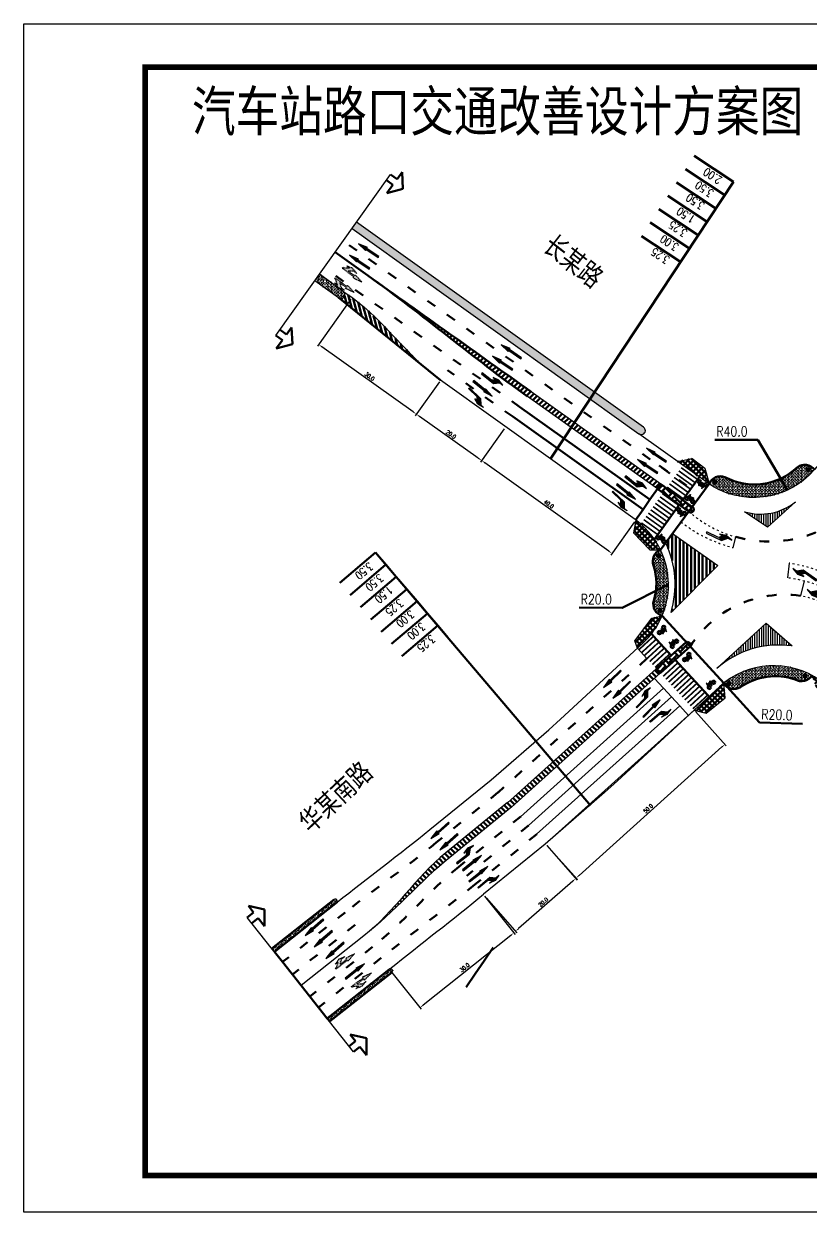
# Model space of a CAD drawing. Header units: millimetres. Extents: x -10063505 to 885836, y -4961 to 6863153.
# Drawn here: x 499350.9 to 499547.7, y 3445746.6 to 3446043.6 of the extents above; entities that cross this region are included whole.
import ezdxf

# ---------------------------------------------------------------- set-up
doc = ezdxf.new("R2010")
doc.units = ezdxf.units.MM
doc.header["$LTSCALE"] = 0.2
for name, pattern in [('643', [2.5, 2, -0.5]), ('ACAD_ISO03W100', [30, 12, -18]), ('HIDDEN', [0.375, 0.25, -0.125])]:
    doc.linetypes.add(name, pattern=pattern)
for name, color, linetype in [('FCX', 7, 'HIDDEN'), ('ROADMARK', 7, 'Continuous'), ('tj信号灯', 7, 'Continuous'), ('tj图框A3', 7, 'Continuous'), ('tj截面线', 7, 'Continuous'), ('tj标志牌', 5, 'Continuous'), ('tj标注', 4, 'Continuous'), ('tj标线', 7, 'Continuous'), ('tj栏杆', 6, 'FENCELINE1'), ('tj立沿石', 5, 'Continuous'), ('tj绿化带', 3, 'Continuous'), ('tj行人驻足区', 32, 'Continuous'), ('tj说明', 7, 'Continuous'), ('tj车道功能', 7, 'Continuous'), ('tj道路标线', 7, 'Continuous'), ('tj驻足区', 40, 'Continuous'), ('机动车道路边线', 5, 'Continuous'), ('标注', 4, 'Continuous'), ('绿化带', 3, 'Continuous'), ('车道线', 7, 'Continuous'), ('车道线虚线', 7, 'ACAD_ISO03W100')]:
    doc.layers.add(name, color=color, linetype=linetype)
doc.styles.get("Standard").update_dxf_attribs({"font": 'txt.shx', "width": 0.8, "bigfont": 'gbcbig.shx'})
doc.linetypes.add('FENCELINE1', pattern='A,6.35,-2.54,[133,ltypeshp.shx,S=2.54,R=0,X=-2.54,Y=0],-2.54,25.4', length=36.83)
doc.dimstyles.new('tj长度', dxfattribs={"dimtxt": 1, "dimasz": 1, "dimexe": 0.5, "dimexo": 0.5, "dimgap": 0.4, "dimtad": 1, "dimdec": 1, "dimzin": 1, "dimdsep": 46, "dimtxsty": 'Standard', "dimcen": 1, "dimadec": 0, "dimazin": 0, "dimtfac": 1, "dimtdec": 1, "dimtix": 1, "dimtmove": 2, "dimatfit": 3, "dimfxl": 1.25, "dimarcsym": 0})

# ---------------------------------------------------------------- blocks, each defined once
blk = doc.blocks.new('*D36')
at = {"layer": 'Defpoints', "color": 0, "transparency": 16777216}
for p in [(499518.45, 3445872.06), (499481.26, 3445838.63), (499488.93, 3445830.1)]:
    blk.add_point(p, dxfattribs=at)
at = {"layer": 'tj标注', "color": 0, "lineweight": -2, "transparency": 16777216}
for p, q in [((499518.79, 3445871.69), (499526.46, 3445863.15)), ((499525.38, 3445862.86), (499489.68, 3445830.77)), ((499481.6, 3445838.26), (499489.27, 3445829.73))]:
    blk.add_line(p, q, dxfattribs=at)
at = {"layer": 'tj标注', "color": 0, "transparency": 16777216}
for points in [[(499525.27, 3445862.98), (499525.49, 3445862.73), (499526.12, 3445863.52)], [(499489.57, 3445830.89), (499489.79, 3445830.64), (499488.93, 3445830.1)]]:
    blk.add_solid(points, dxfattribs=at)
at = {"layer": 'tj标注', "color": 0, "transparency": 16777216, "insert": (499506.93, 3445847.48), "char_height": 1, "attachment_point": 5, "rotation": 41.9481}
blk.add_mtext('50.0', dxfattribs=at)
blk = doc.blocks.new('*D37')
at = {"layer": 'Defpoints', "color": 0, "transparency": 16777216}
for p in [(499481.26, 3445838.63), (499466.22, 3445825.45), (499473.81, 3445816.8)]:
    blk.add_point(p, dxfattribs=at)
at = {"layer": 'tj标注', "color": 0, "lineweight": -2, "transparency": 16777216}
for p, q in [((499481.59, 3445838.26), (499489.18, 3445829.61)), ((499488.09, 3445829.33), (499474.56, 3445817.46)), ((499466.55, 3445825.07), (499474.14, 3445816.42))]:
    blk.add_line(p, q, dxfattribs=at)
at = {"layer": 'tj标注', "color": 0, "transparency": 16777216}
for points in [[(499487.98, 3445829.45), (499488.2, 3445829.2), (499488.85, 3445829.99)], [(499474.45, 3445817.58), (499474.67, 3445817.33), (499473.81, 3445816.8)]]:
    blk.add_solid(points, dxfattribs=at)
at = {"layer": 'tj标注', "color": 0, "transparency": 16777216, "insert": (499480.73, 3445824.07), "char_height": 1, "attachment_point": 5, "rotation": 41.2474}
blk.add_mtext('20.0', dxfattribs=at)
blk = doc.blocks.new('*D38')
at = {"layer": 'Defpoints', "color": 0, "transparency": 16777216}
for p in [(499465.74, 3445826), (499442.24, 3445807.29), (499449.89, 3445797.69)]:
    blk.add_point(p, dxfattribs=at)
at = {"layer": 'tj标注', "color": 0, "lineweight": -2, "transparency": 16777216}
for p, q in [((499466.05, 3445825.61), (499473.69, 3445816.01)), ((499472.6, 3445815.78), (499450.67, 3445798.32)), ((499442.55, 3445806.9), (499450.2, 3445797.3))]:
    blk.add_line(p, q, dxfattribs=at)
at = {"layer": 'tj标注', "color": 0, "transparency": 16777216}
for points in [[(499472.5, 3445815.91), (499472.7, 3445815.65), (499473.38, 3445816.4)], [(499450.56, 3445798.45), (499450.77, 3445798.19), (499449.89, 3445797.69)]]:
    blk.add_solid(points, dxfattribs=at)
at = {"layer": 'tj标注', "color": 0, "transparency": 16777216, "insert": (499461.07, 3445807.75), "char_height": 1, "attachment_point": 5, "rotation": 38.5257}
blk.add_mtext('30.0', dxfattribs=at)
blk = doc.blocks.new('*D45')
at = {"layer": 'Defpoints', "color": 0, "transparency": 16777216}
for p in [(499471.22, 3445942.76), (499465.3, 3445934.44), (499503.81, 3445919.56)]:
    blk.add_point(p, dxfattribs=at)
at = {"layer": 'tj标注', "color": 0, "lineweight": -2, "transparency": 16777216}
for p, q in [((499470.93, 3445942.35), (499465.01, 3445934.03)), ((499497.07, 3445911.82), (499466.11, 3445933.86)), ((499503.52, 3445919.15), (499497.59, 3445910.83))]:
    blk.add_line(p, q, dxfattribs=at)
at = {"layer": 'tj标注', "color": 0, "transparency": 16777216}
for points in [[(499466.21, 3445933.99), (499466.01, 3445933.72), (499465.3, 3445934.44)], [(499497.17, 3445911.95), (499496.97, 3445911.68), (499497.88, 3445911.24)]]:
    blk.add_solid(points, dxfattribs=at)
at = {"layer": 'tj标注', "color": 0, "transparency": 16777216, "insert": (499482.11, 3445923.57), "char_height": 1, "attachment_point": 5, "rotation": 324.5556}
blk.add_mtext('40.0', dxfattribs=at)
blk = doc.blocks.new('*D46')
at = {"layer": 'Defpoints', "color": 0, "transparency": 16777216}
for p in [(499455.05, 3445954.53), (499449, 3445946.03), (499471.22, 3445942.76)]:
    blk.add_point(p, dxfattribs=at)
at = {"layer": 'tj标注', "color": 0, "lineweight": -2, "transparency": 16777216}
for p, q in [((499454.76, 3445954.12), (499448.71, 3445945.63)), ((499464.48, 3445935.01), (499449.82, 3445945.45)), ((499470.93, 3445942.35), (499465.01, 3445934.03))]:
    blk.add_line(p, q, dxfattribs=at)
at = {"layer": 'tj标注', "color": 0, "transparency": 16777216}
for points in [[(499449.91, 3445945.59), (499449.72, 3445945.32), (499449, 3445946.03)], [(499464.58, 3445935.15), (499464.39, 3445934.88), (499465.3, 3445934.44)]]:
    blk.add_solid(points, dxfattribs=at)
at = {"layer": 'tj标注', "color": 0, "transparency": 16777216, "insert": (499457.67, 3445940.97), "char_height": 1, "attachment_point": 5, "rotation": 324.5556}
blk.add_mtext('20.0', dxfattribs=at)
blk = doc.blocks.new('*D47')
at = {"layer": 'Defpoints', "color": 0, "transparency": 16777216}
for p in [(499432.92, 3445975.18), (499424.56, 3445963.43), (499455.05, 3445954.53)]:
    blk.add_point(p, dxfattribs=at)
at = {"layer": 'tj标注', "color": 0, "lineweight": -2, "transparency": 16777216}
for p, q in [((499432.63, 3445974.77), (499424.27, 3445963.02)), ((499448.19, 3445946.61), (499425.38, 3445962.85)), ((499454.76, 3445954.12), (499448.71, 3445945.63))]:
    blk.add_line(p, q, dxfattribs=at)
at = {"layer": 'tj标注', "color": 0, "transparency": 16777216}
for points in [[(499425.47, 3445962.99), (499425.28, 3445962.72), (499424.56, 3445963.43)], [(499448.29, 3445946.75), (499448.09, 3445946.48), (499449, 3445946.03)]]:
    blk.add_solid(points, dxfattribs=at)
at = {"layer": 'tj标注', "color": 0, "transparency": 16777216, "insert": (499437.31, 3445955.47), "char_height": 1, "attachment_point": 5, "rotation": 324.5556}
blk.add_mtext('30.0', dxfattribs=at)
blk = doc.blocks.new('1W')
at = {"layer": 'ROADMARK', "color": 0}
blk.add_lwpolyline([(-0.22, -1.2), (-0.08, -1.2), (-0.08, -3), (0.07, -3), (0.07, -1.2), (0.22, -1.2), (0, 0)], close=True, dxfattribs=at)
for points in [[(-0.22, -1.2), (0.22, -1.2), (0, 0)], [(-0.08, -3), (0.07, -3), (-0.08, -1.2), (0.07, -1.2)]]:
    blk.add_solid(points, dxfattribs=at)
blk = doc.blocks.new('1WT')
at = {"layer": 'ROADMARK', "color": 0}
blk.add_lwpolyline([(0, 0), (0.2, -0.8), (0, -1.55), (0, -1.1), (-0.4, -1.5), (-0.4, -3), (-0.55, -3), (-0.55, -1.05), (0, -0.5)], close=True, dxfattribs=at)
for points in [[(0, 0), (0, -1.55), (0.2, -0.8)], [(-0.55, -1.05), (-0.4, -1.5), (0, -0.5), (0, -1.1)], [(-0.55, -1.05), (-0.4, -1.5), (-0.55, -3), (-0.4, -3)]]:
    blk.add_solid(points, dxfattribs=at)
blk = doc.blocks.new('A$C3B514AF9')
at = {"layer": 'FCX'}
blk.add_hatch(color=256, dxfattribs=at).paths.add_polyline_path([(1.95, 2.24), (2.09, 2.06), (0, 0.36), (0.14, 0.18), (0.37, 0.37), (1.39, 0.43), (0.87, 0), (1.93, 0.48), (2.67, 1.47), (2.09, 0.99), (1.07, 0.94), (2.24, 1.89), (2.38, 1.71), (3.56, 3.11)])
blk.add_lwpolyline([(3.56, 3.11), (2.38, 1.71), (2.24, 1.89), (1.07, 0.94), (2.09, 0.99), (2.67, 1.47), (1.93, 0.48), (0.87, 0), (1.39, 0.43), (0.37, 0.37), (0.14, 0.18), (0, 0.36), (2.09, 2.06), (1.95, 2.24)], close=True, dxfattribs=at)

msp = doc.modelspace()

# ---------------------------------------------------------------- hatches: boundary and pattern name
at = {"layer": 'tj信号灯'}
for points in [[(499546.29, 3445932.16, 1), (499547.57, 3445932.16, 1)], [(499523.03, 3445929.06, 1), (499524.31, 3445929.06, 1)], [(499517.46, 3445922.02, 1), (499518.09, 3445922.02, 1)], [(499508.97, 3445910.68, 1), (499510.25, 3445910.68, 1)], [(499509.26, 3445897.02, 1), (499510.54, 3445897.02, 1)], [(499545.49, 3445880.57, 1), (499546.77, 3445880.57, 1)], [(499526.42, 3445878.69, 1), (499527.7, 3445878.69, 1)]]:
    msp.add_hatch(color=1, dxfattribs=at).paths.add_polyline_path(points)
at = {"layer": 'tj标线', "lineweight": 100}
h = msp.add_hatch(dxfattribs=at)
h.set_pattern_fill('ANSI37', color=6, scale=0.3, style=0)
h.paths.add_polyline_path([(499549.98, 3445879.4, 0.03135), (499547.86, 3445880.73), (499549.12, 3445877.27), (499552.38, 3445874.63), (499556.01, 3445875.07)])
h.paths.add_polyline_path([(499525.82, 3445878.77, 0.017279), (499524.77, 3445877.87), (499518.45, 3445872.06), (499521.4, 3445871.33), (499526.14, 3445875.14)])
h.paths.add_polyline_path([(499571.45, 3445918.19), (499573.68, 3445923.57), (499572.89, 3445928.41, 0.18806), (499568.12, 3445914.68)])
h.paths.add_polyline_path([(499510.42, 3445895.64), (499507.82, 3445895.03), (499503.58, 3445889.35), (499504.23, 3445887.51), (499505.55, 3445888.73, 0.106952)])
h.paths.add_polyline_path([(499503.82, 3445919.58), (499503.31, 3445916.35), (499507.33, 3445912.09), (499510.01, 3445912.15, 0.122679)])
h.paths.add_polyline_path([(499521.12, 3445932.51), (499517.93, 3445934.96), (499514.27, 3445934.24), (499521.67, 3445928.94, 0.007574), (499522.17, 3445928.59)])
h.paths.add_polyline_path([(499506.45, 3445846.04), (499508.41, 3445847.8), (499507.4, 3445848.92), (499505.45, 3445847.16)], flags=9)
h.paths.add_polyline_path([(499480.24, 3445822.64), (499482.22, 3445824.37), (499481.23, 3445825.5), (499479.25, 3445823.77)], flags=9)
h.paths.add_polyline_path([(499460.51, 3445806.35), (499462.57, 3445807.99), (499461.64, 3445809.16), (499459.58, 3445807.52)], flags=9)
h.paths.add_polyline_path([(499603.01, 3445895.93), (499605.14, 3445894.39), (499606.02, 3445895.61), (499603.88, 3445897.15)], flags=9)
h.paths.add_polyline_path([(499631.4, 3445875.46), (499633.54, 3445873.93), (499634.42, 3445875.14), (499632.28, 3445876.68)], flags=9)
h.paths.add_polyline_path([(499651.68, 3445860.85), (499653.82, 3445859.31), (499654.7, 3445860.53), (499652.56, 3445862.07)], flags=9)
h.paths.add_polyline_path([(499560.75, 3445962.96), (499562.46, 3445964.96), (499561.32, 3445965.93), (499559.61, 3445963.93)], flags=9)
h.paths.add_polyline_path([(499580.22, 3445985.78), (499581.93, 3445987.78), (499580.79, 3445988.75), (499579.08, 3445986.75)], flags=9)
h.paths.add_polyline_path([(499596.45, 3446004.79), (499598.16, 3446006.8), (499597.02, 3446007.77), (499595.31, 3446005.77)], flags=9)
h.paths.add_polyline_path([(499480.6, 3445923.72), (499482.75, 3445922.2), (499483.62, 3445923.42), (499481.47, 3445924.94)], flags=9)
h.paths.add_polyline_path([(499456.16, 3445941.12), (499458.31, 3445939.59), (499459.18, 3445940.81), (499457.03, 3445942.34)], flags=9)
h.paths.add_polyline_path([(499435.8, 3445955.62), (499437.94, 3445954.09), (499438.81, 3445955.31), (499436.67, 3445956.84)], flags=9)
h.paths.add_polyline_path([(499550.76, 3445819.43), (499555.32, 3445816.3), (499557.02, 3445818.77), (499552.45, 3445821.9)], flags=9)
h.paths.add_polyline_path([(499552.88, 3445822.7), (499557.66, 3445819.42), (499559.36, 3445821.9), (499554.57, 3445825.18)], flags=9)
h.paths.add_polyline_path([(499555.19, 3445825.78), (499559.97, 3445822.5), (499561.67, 3445824.98), (499556.88, 3445828.26)], flags=9)
h.paths.add_polyline_path([(499557.6, 3445829.15), (499562.38, 3445825.87), (499564.08, 3445828.35), (499559.29, 3445831.63)], flags=9)
h.paths.add_polyline_path([(499559.62, 3445832.52), (499563.96, 3445829.55), (499565.66, 3445832.02), (499561.31, 3445835)], flags=9)
h.paths.add_polyline_path([(499561.83, 3445835.99), (499566.18, 3445833.01), (499567.87, 3445835.49), (499563.53, 3445838.46)], flags=9)
h.paths.add_polyline_path([(499564.14, 3445839.17), (499568.49, 3445836.19), (499570.19, 3445838.66), (499565.84, 3445841.64)], flags=9)
h.paths.add_polyline_path([(499566.46, 3445842.34), (499570.8, 3445839.37), (499572.5, 3445841.84), (499568.15, 3445844.82)], flags=9)
h.paths.add_polyline_path([(499568.86, 3445845.81), (499573.21, 3445842.83), (499574.9, 3445845.31), (499570.56, 3445848.28)], flags=9)
h.paths.add_polyline_path([(499570.98, 3445848.99), (499575.77, 3445845.71), (499577.46, 3445848.18), (499572.68, 3445851.46)], flags=9)
h.paths.add_polyline_path([(499573.61, 3445852.59), (499578.17, 3445849.47), (499579.87, 3445851.94), (499575.3, 3445855.07)], flags=9)
h.paths.add_polyline_path([(499390.42, 3446013.6), (499475.45, 3446013.6), (499475.45, 3446028.63), (499390.42, 3446028.63)], flags=9)
h.paths.add_polyline_path([(499582.47, 3445813.11), (499592.98, 3445804.9), (499599.11, 3445812.76), (499588.6, 3445820.96)], flags=9)
h.paths.add_polyline_path([(499476.62, 3445986.71), (499487.13, 3445978.51), (499493.26, 3445986.36), (499482.75, 3445994.57)], flags=9)
h.paths.add_polyline_path([(499610.22, 3445947.98), (499620.31, 3445960.66), (499612.42, 3445966.93), (499602.34, 3445954.24)], flags=9)
h.paths.add_polyline_path([(499422.62, 3445837.33), (499434.49, 3445848.37), (499427.63, 3445855.75), (499415.76, 3445844.71)], flags=9)
h.paths.add_polyline_path([(499747.2, 3445803), (499751.16, 3445803), (499751.16, 3445806.71), (499747.2, 3445806.71)], flags=9)
h.paths.add_polyline_path([(499712.19, 3445802.95), (499731.33, 3445802.95), (499731.33, 3445806.76), (499712.19, 3445806.76)], flags=9)
h.paths.add_polyline_path([(499739.79, 3445808.78), (499749.55, 3445808.78), (499749.55, 3445812.59), (499739.79, 3445812.59)], flags=9)
h.paths.add_polyline_path([(499713.53, 3445808.47), (499721.81, 3445808.47), (499721.81, 3445812.29), (499713.53, 3445812.29)], flags=9)
h.paths.add_polyline_path([(499729.47, 3445814.61), (499750.05, 3445814.61), (499750.05, 3445818.46), (499729.47, 3445818.46)], flags=9)
h.paths.add_polyline_path([(499710.47, 3445814.33), (499715.87, 3445814.33), (499715.87, 3445818.09), (499710.47, 3445818.09)], flags=9)
h.paths.add_polyline_path([(499745.74, 3445820.21), (499752.55, 3445820.21), (499752.55, 3445823.86), (499745.74, 3445823.86)], flags=9)
h.paths.add_polyline_path([(499728.46, 3445820.53), (499733.79, 3445820.53), (499733.79, 3445824.23), (499728.46, 3445824.23)], flags=9)
h.paths.add_polyline_path([(499709.74, 3445820.47), (499716.55, 3445820.47), (499716.55, 3445824.23), (499709.74, 3445824.23)], flags=9)
h.paths.add_polyline_path([(499745.74, 3445826.39), (499752.55, 3445826.39), (499752.55, 3445830.04), (499745.74, 3445830.04)], flags=9)
h.paths.add_polyline_path([(499729.2, 3445826), (499733.19, 3445826), (499733.19, 3445829.73), (499729.2, 3445829.73)], flags=9)
h.paths.add_polyline_path([(499711.19, 3445826.02), (499715.15, 3445826.02), (499715.15, 3445829.66), (499711.19, 3445829.66)], flags=9)
h.paths.add_polyline_path([(499723.19, 3445831.79), (499730.08, 3445831.79), (499730.08, 3445836.17), (499723.19, 3445836.17)], flags=9)
h = msp.add_hatch(dxfattribs=at)
h.set_pattern_fill('ANSI31', color=42, scale=0.3, style=0)
edge = h.paths.add_edge_path()
edge.add_spline(control_points=[(499477.69, 3445951.62), (499464.08, 3445961.3), (499450.48, 3445970.99), (499436.87, 3445980.67)], knot_values=[0, 0, 0, 0, 50.099311, 50.099311, 50.099311, 50.099311], degree=3, periodic=0)
edge.add_spline(control_points=[(499436.87, 3445980.67), (499450.48, 3445970.99), (499463.19, 3445960.1), (499476.8, 3445950.41)], knot_values=[0, 0, 0, 0, 50.094172, 50.094172, 50.094172, 50.094172], degree=3, periodic=0)
edge.add_line((499476.8, 3445950.41), (499509.25, 3445927.34))
edge.add_line((499509.25, 3445927.34), (499510.13, 3445928.56))
edge.add_line((499510.13, 3445928.56), (499477.69, 3445951.62))
h = msp.add_hatch(dxfattribs=at)
h.set_pattern_fill('ANSI31', color=250, scale=0.3, angle=60, style=0)
edge = h.paths.add_edge_path()
edge.add_line((499432.92, 3445975.18), (499430.76, 3445976.72))
edge.add_arc((499430.13, 3445975.96), 0.982, -128.5204, 50.7064, ccw=False)
edge.add_line((499429.52, 3445975.19), (499450.7, 3445958.05))
edge.add_spline(control_points=[(499450.7, 3445958.05), (499444.61, 3445963.56), (499439.58, 3445970.36), (499432.92, 3445975.18)], knot_values=[0, 0, 0, 0, 24.653427, 24.653427, 24.653427, 24.653427], degree=3, periodic=0)
h = msp.add_hatch(dxfattribs=at)
h.set_pattern_fill('ANSI31', color=256, scale=0.3, angle=45, style=0)
h.paths.add_polyline_path([(499513, 3445916.19), (499511.31, 3445913.91, -0.185104), (499512.65, 3445896.47), (499524.32, 3445908.21)])
h = msp.add_hatch(dxfattribs=at)
h.set_pattern_fill('ANSI31', color=42, scale=0.3, angle=90, style=0)
edge = h.paths.add_edge_path()
edge.add_line((499509.97, 3445881.27), (499508.97, 3445882.36))
edge.add_line((499508.97, 3445882.36), (499471.81, 3445848.96))
edge.add_line((499471.81, 3445848.96), (499456.35, 3445836.38))
edge.add_spline(control_points=[(499456.35, 3445836.38), (499448.82, 3445830.25), (499443.5, 3445821.67), (499435.88, 3445815.65)], knot_values=[0, 0, 0, 0, 29.127222, 29.127222, 29.127222, 29.127222], degree=3, periodic=0)
edge.add_spline(control_points=[(499435.88, 3445815.65), (499443.49, 3445821.67), (499449.84, 3445829.15), (499457.36, 3445835.27)], knot_values=[0, 0, 0, 0, 29.094006, 29.094006, 29.094006, 29.094006], degree=3, periodic=0)
edge.add_line((499457.36, 3445835.27), (499472.83, 3445847.86))
edge.add_line((499472.83, 3445847.86), (499509.97, 3445881.27))
at = {"layer": 'tj立沿石', "linetype": '643'}
h = msp.add_hatch(dxfattribs=at)
h.set_pattern_fill('JIS_WOOD', color=0, scale=0.8, angle=45)
h.set_pattern_definition([(90, (1.0975, -2.6004), (-0.565685424, 6e-17), [])])
h.paths.add_polyline_path([(499543.76, 3445924.14, -0.250531), (499530.99, 3445921.65), (499536.76, 3445917.77)])
h = msp.add_hatch(dxfattribs=at)
h.set_pattern_fill('JIS_WOOD', color=0, scale=0.8, angle=45)
h.paths.add_polyline_path([(499542.89, 3445888.11), (499536.39, 3445893.78), (499524.08, 3445882.51, -0.217759)])
at = {"layer": 'tj驻足区', "lineweight": 100}
h = msp.add_hatch(dxfattribs=at)
h.set_pattern_fill('AR-HBONE', color=256, scale=0.01, style=0)
h.paths.add_polyline_path([(499510.13, 3445928.56), (499509.25, 3445927.34), (499517.06, 3445921.69), (499517.93, 3445922.87)])
h = msp.add_hatch(dxfattribs=at)
h.set_pattern_fill('AR-HBONE', color=256, scale=0.01, style=0)
h.paths.add_polyline_path([(499517.4, 3445887.98, 0.002873), (499517.41, 3445887.99), (499516.43, 3445889.06), (499508.97, 3445882.36), (499509.97, 3445881.27)])
at = {"layer": '绿化带', "lineweight": 100}
h = msp.add_hatch(dxfattribs=at)
h.set_pattern_fill('GRASS', color=256, scale=0.02)
h.paths.add_polyline_path([(499434.02, 3445993.97), (499432.92, 3445992.42), (499504.63, 3445941.15, 1.071034), (499505.77, 3445942.74)])
h = msp.add_hatch(dxfattribs=at)
h.set_pattern_fill('GRASS', color=256, scale=0.02)
h.paths.add_polyline_path([(499424.79, 3445981), (499423.65, 3445979.4), (499429.51, 3445975.2, 1.071034), (499430.65, 3445976.8)])
h = msp.add_hatch(dxfattribs=at)
h.set_pattern_fill('GRASS', color=256, scale=0.02)
h.paths.add_polyline_path([(499548.49, 3445932.16), (499548.49, 3445932.16, 0.414202), (499544.23, 3445932.77, -0.322935), (499526.11, 3445930.3, 0.414214), (499522.17, 3445928.59, 0.379944)])
h = msp.add_hatch(dxfattribs=at)
h.set_pattern_fill('GRASS', color=256, scale=0.02)
h.paths.add_polyline_path([(499510.01, 3445912.15, 0.414214), (499508.28, 3445908.22, -0.156964), (499508.32, 3445899.39, 0.414214), (499510.42, 3445895.64, 0.216102)])
h = msp.add_hatch(dxfattribs=at)
h.set_pattern_fill('GRASS', color=256, scale=0.02)
h.paths.add_polyline_path([(499525.82, 3445878.77), (499525.82, 3445878.77, 0.4142), (499530, 3445877.78, -0.23933), (499543.68, 3445879.71, 0.41421), (499547.86, 3445880.73), (499547.86, 3445880.73, 0.301742)])
h = msp.add_hatch(dxfattribs=at)
h.set_pattern_fill('GRASS', color=256, scale=0.02)
h.paths.add_polyline_path([(499429.06, 3445823.96, 1), (499428.44, 3445824.75), (499412.91, 3445812.46), (499413.53, 3445811.68)])
h = msp.add_hatch(dxfattribs=at)
h.set_pattern_fill('GRASS', color=256, scale=0.02)
h.paths.add_polyline_path([(499442.87, 3445806.51, 1), (499442.24, 3445807.29), (499426.71, 3445795.01), (499427.33, 3445794.22)])

# ---------------------------------------------------------------- linework, layer by layer
at = {"lineweight": 100}
for p, q in [((499522.17, 3445928.59), (499510.01, 3445912.15)), ((499519.76, 3445930.35), (499515.58, 3445924.58)), ((499514.72, 3445923.38), (499508.48, 3445914.78))]:
    msp.add_line(p, q, dxfattribs=at)
at = {"const_width": 0.4}
for points in [[(499514.01, 3445931.04), (499518.07, 3445928.12)], [(499514.01, 3445931.04), (499518.07, 3445928.12)], [(499514.59, 3445931.85), (499518.65, 3445928.93)], [(499515.18, 3445932.66), (499519.24, 3445929.74)], [(499511.66, 3445927.8), (499515.72, 3445924.88)], [(499512.25, 3445928.61), (499516.31, 3445925.69)], [(499512.25, 3445928.61), (499516.31, 3445925.69)], [(499512.83, 3445929.42), (499516.89, 3445926.5)], [(499513.43, 3445930.22), (499517.49, 3445927.31)], [(499513.43, 3445930.22), (499517.49, 3445927.31)], [(499509.32, 3445924.56), (499513.38, 3445921.64)], [(499509.32, 3445924.56), (499513.38, 3445921.64)], [(499509.9, 3445925.37), (499513.96, 3445922.45)], [(499509.9, 3445925.37), (499513.96, 3445922.45)], [(499509.9, 3445925.37), (499513.96, 3445922.45)], [(499510.49, 3445926.18), (499514.55, 3445923.26)], [(499507.57, 3445922.12), (499511.63, 3445919.2)], [(499508.15, 3445922.93), (499512.21, 3445920.01)], [(499508.15, 3445922.93), (499512.21, 3445920.01)], [(499508.73, 3445923.74), (499512.8, 3445920.83)], [(499508.73, 3445923.74), (499512.8, 3445920.83)], [(499505.23, 3445918.87), (499509.29, 3445915.95)], [(499505.82, 3445919.68), (499509.88, 3445916.76)], [(499506.4, 3445920.49), (499510.46, 3445917.58)], [(499506.98, 3445921.31), (499511.04, 3445918.39)], [(499504.62, 3445887.17), (499508.3, 3445890.55)], [(499505.29, 3445886.43), (499508.98, 3445889.81)], [(499505.29, 3445886.43), (499508.98, 3445889.81)], [(499505.97, 3445885.69), (499509.65, 3445889.08)], [(499505.97, 3445885.69), (499509.65, 3445889.08)], [(499506.65, 3445884.96), (499510.33, 3445888.34)], [(499506.65, 3445884.96), (499510.33, 3445888.34)], [(499507.31, 3445884.21), (499511, 3445887.59)], [(499507.99, 3445883.47), (499511.67, 3445886.86)], [(499507.99, 3445883.47), (499511.67, 3445886.86)], [(499508.67, 3445882.74), (499512.35, 3445886.12)], [(499508.67, 3445882.74), (499512.35, 3445886.12)], [(499510.69, 3445880.52), (499514.37, 3445883.9)], [(499510.69, 3445880.52), (499514.37, 3445883.9)], [(499511.36, 3445879.78), (499515.04, 3445883.16)], [(499511.36, 3445879.78), (499515.04, 3445883.16)], [(499512.04, 3445879.05), (499515.72, 3445882.43)], [(499512.04, 3445879.05), (499515.72, 3445882.43)], [(499512.72, 3445878.31), (499516.4, 3445881.69)], [(499512.72, 3445878.31), (499516.4, 3445881.69)], [(499513.39, 3445877.57), (499517.07, 3445880.96)], [(499514.07, 3445876.84), (499517.75, 3445880.22)], [(499514.74, 3445876.1), (499518.43, 3445879.48)], [(499515.42, 3445875.36), (499519.1, 3445878.75)], [(499516.1, 3445874.63), (499519.78, 3445878.01)], [(499516.77, 3445873.89), (499520.46, 3445877.27)], [(499517.45, 3445873.15), (499521.13, 3445876.54)], [(499518.13, 3445872.42), (499521.81, 3445875.8)]]:
    msp.add_lwpolyline(points, dxfattribs=at)
at = {"layer": 'Defpoints', "lineweight": 100}
for p, q in [((499507.39, 3445924.68), (499474.8, 3445947.88)), ((499505.67, 3445922.22), (499473.08, 3445945.42)), ((499505.67, 3445922.22), (499507.39, 3445924.68)), ((499507.39, 3445924.68), (499509.25, 3445927.34)), ((499503.81, 3445919.56), (499505.67, 3445922.22))]:
    msp.add_line(p, q, dxfattribs=at)
at = {"layer": 'tj图框A3'}
msp.add_lwpolyline([(499350.88, 3446043.59), (499770.88, 3446043.59), (499770.88, 3445746.59), (499350.88, 3445746.59)], close=True, dxfattribs=at)
msp.add_lwpolyline([(499350.88, 3446043.59), (499770.88, 3446043.59), (499770.88, 3445746.59), (499350.88, 3445746.59)], close=True, dxfattribs=at)
at = {"layer": 'tj图框A3', "const_width": 1.4}
msp.add_lwpolyline([(499761.24, 3445755.75), (499381.24, 3445755.75), (499381.24, 3446032.75), (499761.24, 3446032.75)], close=True, dxfattribs=at)
at = {"layer": 'tj截面线'}
for p, q in [((499413.89, 3445965.68), (499442.56, 3446005.95)), ((499433.32, 3445786.65), (499406.74, 3445820.25))]:
    msp.add_line(p, q, dxfattribs=at)
at = {"layer": 'tj标志牌', "color": 7, "linetype": 'Continuous', "lineweight": 100}
for p, q in [((499525.82, 3445878.77), (499510.42, 3445895.64)), ((499508.3, 3445890.55), (499507.81, 3445891.19)), ((499512.72, 3445885.73), (499508.3, 3445890.55)), ((499521.81, 3445875.8), (499513.71, 3445884.64)), ((499521.81, 3445875.8), (499522.13, 3445875.45))]:
    msp.add_line(p, q, dxfattribs=at)
at = {"layer": 'tj标线', "lineweight": 100}
for p, q in [((499442.56, 3446005.95), (499444.19, 3446004.77)), ((499444.19, 3446004.77), (499445.43, 3446006.5)), ((499445.43, 3446006.5), (499445.66, 3446002.33)), ((499441.51, 3446004.5), (499443.15, 3446003.32)), ((499443.15, 3446003.32), (499441.63, 3446001.22)), ((499441.63, 3446001.22), (499445.66, 3446002.33)), ((499414.94, 3445967.13), (499416.57, 3445965.94)), ((499416.57, 3445965.94), (499417.82, 3445967.66)), ((499417.82, 3445967.66), (499418.03, 3445963.49)), ((499413.89, 3445965.68), (499415.52, 3445964.5)), ((499415.52, 3445964.5), (499414, 3445962.4)), ((499414, 3445962.4), (499418.03, 3445963.49)), ((499406.74, 3445820.25), (499408.32, 3445821.51)), ((499408.32, 3445821.51), (499407.01, 3445823.17)), ((499407.01, 3445823.17), (499411.08, 3445822.25)), ((499411.04, 3445818.07), (499411.08, 3445822.25)), ((499407.85, 3445818.85), (499409.43, 3445820.1)), ((499409.43, 3445820.1), (499411.04, 3445818.07)), ((499432.21, 3445788.06), (499433.79, 3445789.31)), ((499433.79, 3445789.31), (499432.47, 3445790.97)), ((499432.47, 3445790.97), (499436.54, 3445790.05)), ((499436.5, 3445785.87), (499436.54, 3445790.05)), ((499433.32, 3445786.65), (499434.9, 3445787.9)), ((499434.9, 3445787.9), (499436.5, 3445785.87))]:
    msp.add_line(p, q, dxfattribs=at)
at = {"layer": 'tj栏杆', "ltscale": 10}
for points in [[(499514.27, 3445934.24), (499517.93, 3445934.96), (499521.12, 3445932.51), (499522.17, 3445928.59)], [(499503.82, 3445919.58), (499503.31, 3445916.35), (499507.33, 3445912.09), (499510.01, 3445912.15)], [(499504.23, 3445887.51), (499503.58, 3445889.35), (499507.82, 3445895.03), (499510.42, 3445895.64)], [(499518.45, 3445872.06), (499521.4, 3445871.33), (499526.14, 3445875.14), (499525.82, 3445878.77)]]:
    msp.add_lwpolyline(points, dxfattribs=at)
at = {"layer": 'tj立沿石', "color": 0}
for p, q in [((499536.76, 3445917.77), (499543.76, 3445924.14)), ((499536.76, 3445917.77), (499530.99, 3445921.65)), ((499513.03, 3445916.17), (499524.32, 3445908.21)), ((499512.65, 3445896.47), (499524.32, 3445908.21)), ((499524.08, 3445882.51), (499536.39, 3445893.78)), ((499536.39, 3445893.78), (499542.89, 3445888.11))]:
    msp.add_line(p, q, dxfattribs=at)
at = {"layer": 'tj立沿石', "color": 0, "lineweight": 30}
for p, q in [((499528.2, 3445912.66), (499528.86, 3445915.35)), ((499542.16, 3445908.81), (499541.73, 3445905.12)), ((499545.89, 3445904.34), (499544.98, 3445900.67))]:
    msp.add_line(p, q, dxfattribs=at)
at = {"layer": 'tj立沿石'}
for p, q in [((499506.6, 3445884.93), (499504.23, 3445887.51)), ((499518.45, 3445872.06), (499481.26, 3445838.63))]:
    msp.add_line(p, q, dxfattribs=at)
at = {"layer": 'tj立沿石', "color": 7}
for p, q in [((499510.75, 3445877.57), (499475, 3445845.44)), ((499510.75, 3445877.57), (499508.54, 3445879.96)), ((499512.78, 3445875.36), (499510.75, 3445877.57)), ((499512.78, 3445875.36), (499477.03, 3445843.23)), ((499514.81, 3445873.15), (499512.78, 3445875.36)), ((499514.81, 3445873.15), (499479.06, 3445841.03)), ((499517.01, 3445870.76), (499514.81, 3445873.15)), ((499517.01, 3445870.76), (499514.81, 3445873.15))]:
    msp.add_line(p, q, dxfattribs=at)
at = {"layer": 'tj立沿石', "color": 0}
for centre, radius, start, end in [((499535.05, 3445934.84), 13.79, 252.8969, 309.1563), ((499489.23, 3445903.44), 24.43, 343.4297, 25.3226), ((499539.61, 3445864.74), 23.6, 82.0282, 131.1677)]:
    msp.add_arc(centre, radius, start, end, dxfattribs=at)
at = {"layer": 'tj立沿石', "color": 0, "linetype": 'ACAD_ISO03W100', "ltscale": 0.2}
for centre, radius, start, end in [((499536.94, 3445946.93), 35.36, 231.934, 255.6806), ((499537.17, 3445944.98), 30.77, 229.19, 254.3379), ((499535.08, 3445866.32), 43.08, 51.574, 80.5468), ((499537.34, 3445870.47), 34.94, 49.948, 82.7811), ((499539.41, 3445873.27), 27.96, 48.9215, 78.5232)]:
    msp.add_arc(centre, radius, start, end, dxfattribs=at)
at = {"layer": 'tj绿化带', "linetype": 'Continuous', "lineweight": 100}
for p, q in [((499428.44, 3445824.75), (499412.91, 3445812.46)), ((499429.21, 3445824.08), (499413.53, 3445811.68)), ((499442.24, 3445807.29), (499426.71, 3445795.01)), ((499442.87, 3445806.51), (499427.33, 3445794.22))]:
    msp.add_line(p, q, dxfattribs=at)
at = {"layer": 'tj绿化带', "lineweight": 100}
for points in [[(499526.11, 3445930.3, 0.322935), (499544.23, 3445932.77, 0.322935)], [(499544.23, 3445932.77, -0.414214), (499548.49, 3445932.16, 0.343211)], [(499522.17, 3445928.59, -0.414214), (499526.11, 3445930.3, 0.343211)], [(499508.28, 3445908.22, -0.414214), (499510.01, 3445912.15, 0.343211)], [(499508.28, 3445908.22, -0.156964), (499508.32, 3445899.39, -0.195376)], [(499510.42, 3445895.64, -0.414214), (499508.32, 3445899.39, 0.343211)], [(499530, 3445877.78, -0.23933), (499543.68, 3445879.71, -0.303679)], [(499547.86, 3445880.73, -0.414214), (499543.68, 3445879.71, 0.343211)], [(499530, 3445877.78, -0.414214), (499525.82, 3445878.77, 0.343211)]]:
    msp.add_lwpolyline(points, format="xyb", dxfattribs=at)
at = {"layer": 'tj行人驻足区', "lineweight": 100}
for p, q in [((499510.13, 3445928.56), (499509.25, 3445927.34)), ((499516.43, 3445889.06), (499517.41, 3445887.99)), ((499508.97, 3445882.36), (499509.97, 3445881.27))]:
    msp.add_line(p, q, dxfattribs=at)
at = {"layer": 'tj行人驻足区', "linetype": 'Continuous', "lineweight": 100}
for p, q in [((499510.13, 3445928.56), (499518.23, 3445922.65)), ((499509.25, 3445927.34), (499517.37, 3445921.46)), ((499508.97, 3445882.36), (499516.43, 3445889.06)), ((499509.97, 3445881.27), (499517.41, 3445887.99))]:
    msp.add_line(p, q, dxfattribs=at)
for centre, start, end in [((499517.57, 3445922.22), 255.0081, 33.06), ((499516.71, 3445888.33), 333.036, 111.088)]:
    msp.add_arc(centre, 0.78, start, end, dxfattribs=at)
at = {"layer": 'tj道路标线', "lineweight": 100}
for p, q in [((499519.67, 3445928.41), (499519.55, 3445928.36)), ((499519.55, 3445928.36), (499519.72, 3445928.27)), ((499519.73, 3445929.17), (499519.67, 3445928.41)), ((499519.67, 3445928.41), (499520.4, 3445928.7)), ((499520.65, 3445927.87), (499519.67, 3445928.41)), ((499520.4, 3445928.7), (499519.73, 3445929.17)), ((499520.4, 3445928.7), (499520.22, 3445928.51)), ((499520.39, 3445928.7), (499520.56, 3445928.88)), ((499520.4, 3445928.7), (499520.65, 3445927.87)), ((499520.45, 3445927.68), (499521.2, 3445928.36)), ((499520.45, 3445927.68), (499520.65, 3445927.87)), ((499520.54, 3445927.5), (499520.45, 3445927.68)), ((499520.56, 3445928.88), (499520.62, 3445928.82)), ((499517.37, 3445925.67), (499516.62, 3445924.99)), ((499517.37, 3445925.67), (499517.17, 3445925.49)), ((499517.17, 3445925.49), (499518.15, 3445924.94)), ((499517.42, 3445924.65), (499517.17, 3445925.49)), ((499517.56, 3445925.7), (499517.28, 3445925.86)), ((499517.28, 3445925.86), (499517.37, 3445925.67)), ((499518.15, 3445924.94), (499517.42, 3445924.65)), ((499517.42, 3445924.65), (499517.6, 3445924.84)), ((499518.27, 3445924.99), (499518.09, 3445925.08)), ((499518.09, 3445924.19), (499518.15, 3445924.94)), ((499518.15, 3445924.94), (499518.27, 3445924.99)), ((499520.26, 3445927.65), (499520.54, 3445927.5)), ((499514.59, 3445922.19), (499514.44, 3445921.45)), ((499515.2, 3445921.67), (499514.59, 3445922.19)), ((499515.2, 3445921.66), (499515.38, 3445921.82)), ((499515.38, 3445921.82), (499515.44, 3445921.76)), ((499517.25, 3445924.47), (499517.2, 3445924.53)), ((499517.42, 3445924.66), (499517.25, 3445924.47)), ((499517.42, 3445924.65), (499518.09, 3445924.19)), ((499514.44, 3445921.45), (499514.32, 3445921.41)), ((499514.32, 3445921.41), (499514.49, 3445921.3)), ((499514.44, 3445921.45), (499515.2, 3445921.67)), ((499515.37, 3445920.81), (499514.44, 3445921.45)), ((499514.96, 3445920.63), (499515.22, 3445920.45)), ((499515.2, 3445921.67), (499515, 3445921.49)), ((499515.15, 3445920.64), (499515.96, 3445921.24)), ((499515.15, 3445920.64), (499515.37, 3445920.81)), ((499515.22, 3445920.45), (499515.15, 3445920.64)), ((499515.2, 3445921.67), (499515.37, 3445920.81)), ((499510.22, 3445915.78), (499509.43, 3445915.14)), ((499510.22, 3445915.78), (499510, 3445915.6)), ((499510.41, 3445915.8), (499510.14, 3445915.96)), ((499510.14, 3445915.96), (499510.22, 3445915.78)), ((499510.04, 3445914.59), (499509.98, 3445914.64)), ((499510, 3445915.6), (499510.96, 3445915)), ((499510.21, 3445914.75), (499510, 3445915.6)), ((499510.21, 3445914.76), (499510.04, 3445914.59)), ((499510.96, 3445915), (499510.21, 3445914.75)), ((499510.21, 3445914.75), (499510.4, 3445914.94)), ((499510.21, 3445914.75), (499510.85, 3445914.25)), ((499510.85, 3445914.25), (499510.96, 3445915)), ((499511.07, 3445915.04), (499510.91, 3445915.15)), ((499510.96, 3445915), (499511.07, 3445915.04)), ((499510.34, 3445892.03), (499509.75, 3445891.46)), ((499510.2, 3445892.22), (499510.26, 3445892.27)), ((499510.34, 3445892.02), (499510.2, 3445892.22)), ((499510.34, 3445892.03), (499511.21, 3445892.11)), ((499510.48, 3445891.25), (499510.34, 3445892.03)), ((499510.34, 3445892.03), (499510.49, 3445891.81)), ((499511.21, 3445892.11), (499510.48, 3445891.25)), ((499511.35, 3445891.87), (499510.83, 3445892.74)), ((499511.35, 3445891.87), (499511.21, 3445892.11)), ((499509.75, 3445891.46), (499510.48, 3445891.25)), ((499510.48, 3445891.25), (499510.5, 3445891.13)), ((499510.5, 3445891.13), (499510.63, 3445891.28)), ((499511.35, 3445891.69), (499511.55, 3445891.92)), ((499511.55, 3445891.92), (499511.35, 3445891.87)), ((499512.43, 3445889.06), (499512.22, 3445888.82)), ((499512.56, 3445888.63), (499513.29, 3445889.49)), ((499513.27, 3445889.61), (499513.14, 3445889.46)), ((499513.29, 3445889.49), (499513.27, 3445889.61)), ((499513.29, 3445889.49), (499513.44, 3445888.71)), ((499514.02, 3445889.28), (499513.29, 3445889.49)), ((499513.44, 3445888.71), (499514.02, 3445889.28)), ((499512.22, 3445888.82), (499512.42, 3445888.87)), ((499512.42, 3445888.87), (499512.94, 3445888)), ((499512.42, 3445888.87), (499512.56, 3445888.63)), ((499513.44, 3445888.71), (499512.56, 3445888.63)), ((499513.44, 3445888.71), (499513.28, 3445888.93)), ((499513.43, 3445888.72), (499513.58, 3445888.52)), ((499513.58, 3445888.52), (499513.51, 3445888.47)), ((499516.63, 3445885.26), (499516.05, 3445884.69)), ((499516.05, 3445884.69), (499516.77, 3445884.48)), ((499516.49, 3445885.45), (499516.55, 3445885.5)), ((499516.64, 3445885.25), (499516.49, 3445885.45)), ((499516.63, 3445885.26), (499517.5, 3445885.34)), ((499516.77, 3445884.48), (499516.63, 3445885.26)), ((499516.63, 3445885.26), (499516.79, 3445885.04)), ((499517.5, 3445885.34), (499516.77, 3445884.48)), ((499516.77, 3445884.48), (499516.8, 3445884.36)), ((499516.8, 3445884.36), (499516.92, 3445884.51)), ((499517.64, 3445885.1), (499517.13, 3445885.97)), ((499517.64, 3445885.1), (499517.5, 3445885.34)), ((499517.64, 3445884.91), (499517.84, 3445885.15)), ((499517.84, 3445885.15), (499517.64, 3445885.1)), ((499521.69, 3445878.81), (499521.48, 3445878.57)), ((499521.48, 3445878.57), (499521.68, 3445878.62)), ((499521.68, 3445878.62), (499522.2, 3445877.76)), ((499521.68, 3445878.62), (499521.82, 3445878.39)), ((499521.82, 3445878.39), (499522.55, 3445879.25)), ((499522.69, 3445878.47), (499521.82, 3445878.39)), ((499522.53, 3445879.37), (499522.4, 3445879.22)), ((499522.55, 3445879.25), (499522.53, 3445879.37)), ((499522.69, 3445878.47), (499522.54, 3445878.69)), ((499522.55, 3445879.25), (499522.69, 3445878.47)), ((499523.28, 3445879.03), (499522.55, 3445879.25)), ((499522.69, 3445878.47), (499523.28, 3445879.03)), ((499522.69, 3445878.48), (499522.83, 3445878.28)), ((499522.83, 3445878.28), (499522.77, 3445878.23))]:
    msp.add_line(p, q, dxfattribs=at)
for centre, radius in [((499519.73, 3445929.17), 0.421), ((499520.4, 3445928.7), 0.135), ((499521.2, 3445928.36), 0.421), ((499516.62, 3445924.99), 0.421), ((499517.42, 3445924.65), 0.135), ((499514.59, 3445922.19), 0.421), ((499515.2, 3445921.67), 0.135), ((499518.09, 3445924.19), 0.421), ((499515.96, 3445921.24), 0.421), ((499509.43, 3445915.14), 0.421), ((499510.21, 3445914.75), 0.135), ((499510.85, 3445914.25), 0.421), ((499510.34, 3445892.03), 0.135), ((499510.83, 3445892.74), 0.421), ((499509.75, 3445891.46), 0.421), ((499514.02, 3445889.28), 0.421), ((499512.94, 3445888), 0.421), ((499513.44, 3445888.71), 0.135), ((499517.13, 3445885.97), 0.421), ((499516.05, 3445884.69), 0.421), ((499516.63, 3445885.26), 0.135), ((499522.2, 3445877.76), 0.421), ((499522.69, 3445878.47), 0.135), ((499523.28, 3445879.03), 0.421)]:
    msp.add_circle(centre, radius, dxfattribs=at)
at = {"layer": 'tj驻足区', "lineweight": 100}
for p, q in [((499436.87, 3445980.67), (499428.7, 3445986.49)), ((499515.58, 3445924.58), (499519.76, 3445930.35))]:
    msp.add_line(p, q, dxfattribs=at)
at = {"layer": 'tj驻足区'}
for p, q in [((499510.13, 3445928.56), (499477.69, 3445951.62)), ((499509.25, 3445927.34), (499476.8, 3445950.41)), ((499508.97, 3445882.36), (499471.78, 3445848.94)), ((499509.97, 3445881.27), (499472.8, 3445847.83)), ((499471.81, 3445848.96), (499456.35, 3445836.38)), ((499472.83, 3445847.86), (499457.36, 3445835.27)), ((499435.88, 3445815.65), (499420.19, 3445803.24))]:
    msp.add_line(p, q, dxfattribs=at)
at = {"layer": 'tj驻足区', "lineweight": 100}
for points in [[(499477.69, 3445951.62), (499464.08, 3445961.3), (499450.48, 3445970.99), (499436.87, 3445980.67)], [(499476.8, 3445950.41), (499463.19, 3445960.1), (499450.48, 3445970.99), (499436.87, 3445980.67)]]:
    msp.add_open_spline(points, degree=3, dxfattribs=at)
at = {"layer": 'tj驻足区'}
for points in [[(499456.35, 3445836.38), (499448.82, 3445830.25), (499443.5, 3445821.67), (499435.88, 3445815.65)], [(499457.36, 3445835.27), (499449.84, 3445829.15), (499443.49, 3445821.67), (499435.88, 3445815.65)]]:
    msp.add_open_spline(points, degree=3, dxfattribs=at)
at = {"layer": '机动车道路边线', "lineweight": 100}
msp.add_line((499429.51, 3445975.2), (499455.05, 3445954.53), dxfattribs=at)
at = {"layer": '机动车道路边线'}
for p, q in [((499430.65, 3445976.8), (499432.92, 3445975.18)), ((499524.77, 3445877.87), (499499.25, 3445854.39))]:
    msp.add_line(p, q, dxfattribs=at)
at = {"layer": '机动车道路边线', "color": 3}
for points in [[(499432.92, 3445992.42), (499504.63, 3445941.15, 1.071034), (499505.77, 3445942.74), (499434.02, 3445993.97)], [(499423.65, 3445979.4), (499429.51, 3445975.2, 1.071034), (499430.65, 3445976.8), (499424.79, 3445981)]]:
    msp.add_lwpolyline(points, format="xyb", dxfattribs=at)
at = {"layer": '机动车道路边线'}
for points in [[(499573.66, 3445961.66), (499548.53, 3445932.21, -0.389606), (499521.67, 3445928.94), (499504.63, 3445941.15)], [(499485.03, 3445869.84), (499505.55, 3445888.73, 0.475671), (499503.66, 3445919.7), (499482.52, 3445934.85)]]:
    msp.add_lwpolyline(points, format="xyb", dxfattribs=at)
for points in [[(499482.52, 3445934.85), (499455.05, 3445954.53)], [(499452.37, 3445842.2), (499467.68, 3445854.65), (499482.08, 3445867.13), (499485.03, 3445869.84)], [(499499.25, 3445854.39), (499496.06, 3445851.46), (499481.18, 3445838.57), (499465.8, 3445826.05)], [(499429.21, 3445824.08), (499413.53, 3445811.68)], [(499442.4, 3445807.41), (499426.71, 3445795.01)]]:
    msp.add_lwpolyline(points, dxfattribs=at)
msp.add_arc((499538.31, 3445863.16), 20, 54.314, 132.6192, dxfattribs=at)
at = {"layer": '机动车道路边线', "color": 250, "start_tangent": (0.810352, -0.585943), "end_tangent": (0.815971, -0.578093)}
msp.add_spline([(499432.92, 3445975.18), (499455.05, 3445954.53)], degree=3, dxfattribs=at)
at = {"layer": '机动车道路边线'}
for points, start_tangent, end_tangent in [([(499429.21, 3445824.08), (499452.37, 3445842.2)], (0.783917, 0.620865), (0.778097, 0.628144)), ([(499442.4, 3445807.41), (499465.8, 3445826.05)], (0.781236, 0.624236), (0.776376, 0.630271))]:
    msp.add_spline(points, degree=3, dxfattribs=dict(at, start_tangent=start_tangent, end_tangent=end_tangent))
at = {"layer": '标注', "lineweight": 100}
for p, q in [((499528.27, 3446004.09), (499518.47, 3446010.57)), ((499526.07, 3446000.76), (499516.26, 3446007.24)), ((499482.52, 3445934.85), (499528.27, 3446004.09)), ((499523.86, 3445997.42), (499514.05, 3446003.9)), ((499521.66, 3445994.08), (499511.85, 3446000.56)), ((499519.45, 3445990.74), (499509.64, 3445997.23)), ((499517.25, 3445987.41), (499507.44, 3445993.89)), ((499515.04, 3445984.07), (499505.23, 3445990.55)), ((499523.57, 3445939.63), (499534.32, 3445939.62)), ((499541.72, 3445927.05), (499534.32, 3445939.62)), ((499438.81, 3445911.48), (499429.85, 3445903.87)), ((499438.81, 3445911.48), (499429.85, 3445903.87)), ((499492.53, 3445848.21), (499438.81, 3445911.48)), ((499438.81, 3445911.48), (499441.4, 3445908.43)), ((499441.4, 3445908.43), (499432.44, 3445900.82)), ((499441.4, 3445908.43), (499443.99, 3445905.38)), ((499443.99, 3445905.38), (499435.03, 3445897.77)), ((499443.99, 3445905.38), (499446.58, 3445902.33)), ((499446.58, 3445902.33), (499437.62, 3445894.72)), ((499446.58, 3445902.33), (499449.17, 3445899.28)), ((499512.01, 3445903.44), (499500.44, 3445897.67)), ((499449.17, 3445899.28), (499440.21, 3445891.67)), ((499449.17, 3445899.28), (499451.76, 3445896.23)), ((499451.76, 3445896.23), (499442.8, 3445888.62)), ((499451.76, 3445896.23), (499454.35, 3445893.18)), ((499489.68, 3445897.68), (499500.44, 3445897.67)), ((499454.35, 3445893.18), (499445.39, 3445885.57)), ((499454.35, 3445893.18), (499456.94, 3445890.13)), ((499525.82, 3445878.77), (499534.75, 3445868.99)), ((499534.75, 3445868.99), (499545.5, 3445868.61)), ((499465.97, 3445809.44), (499468.23, 3445812.74)), ((499463.71, 3445806.14), (499465.97, 3445809.44)), ((499461.45, 3445802.84), (499463.71, 3445806.14))]:
    msp.add_line(p, q, dxfattribs=at)
at = {"layer": '标注', "color": 0, "linetype": 'ACAD_ISO03W100', "lineweight": 100}
msp.add_lwpolyline([(499528.86, 3445915.35, 0.269134), (499558.74, 3445923.03, 0.269134)], format="xyb", dxfattribs=at)
at = {"layer": '绿化带'}
for centre in [(499428.75, 3445824.35), (499442.55, 3445806.9)]:
    msp.add_arc(centre, 0.5, 308.4267, 128.4267, dxfattribs=at)
at = {"layer": '车道线', "linetype": 'ACAD_ISO03W100', "lineweight": 100}
msp.add_lwpolyline([(499544.98, 3445900.67, 0.291113), (499517.4, 3445887.98, 0.291113)], format="xyb", dxfattribs=at)
at = {"layer": '车道线虚线', "linetype": 'ACAD_ISO03W100', "lineweight": 100}
for p, q in [((499512.36, 3445931.24), (499430.73, 3445989.34)), ((499474.8, 3445947.88), (499425.96, 3445982.64)), ((499473.08, 3445945.42), (499456.82, 3445957)), ((499506.6, 3445884.93), (499469.41, 3445851.51))]:
    msp.add_line(p, q, dxfattribs=at)
at = {"layer": '车道线虚线', "lineweight": 100}
for p, q in [((499509.71, 3445933.16), (499517.64, 3445927.41)), ((499469.44, 3445851.54), (499453.98, 3445838.95)), ((499475.08, 3445845.51), (499459.62, 3445832.93)), ((499477.06, 3445843.26), (499461.59, 3445830.67)), ((499479.09, 3445841.05), (499463.63, 3445828.47)), ((499431.23, 3445821.53), (499415.54, 3445809.13)), ((499433.71, 3445818.4), (499418.02, 3445805.99)), ((499438.05, 3445812.9), (499422.37, 3445800.5)), ((499440.22, 3445810.16), (499424.54, 3445797.75))]:
    msp.add_line(p, q, dxfattribs=at)
at = {"layer": '车道线虚线', "linetype": 'Continuous', "lineweight": 100}
for p, q in [((499415.54, 3445809.13), (499413.53, 3445811.68)), ((499417.71, 3445806.38), (499415.54, 3445809.13)), ((499418.02, 3445805.99), (499417.71, 3445806.38)), ((499420.19, 3445803.24), (499418.02, 3445805.99)), ((499422.37, 3445800.5), (499420.19, 3445803.24)), ((499424.54, 3445797.75), (499422.37, 3445800.5)), ((499426.71, 3445795.01), (499424.54, 3445797.75))]:
    msp.add_line(p, q, dxfattribs=at)
at = {"layer": '车道线虚线', "lineweight": 100}
for points in [[(499453.98, 3445838.95), (499446.57, 3445832.92), (499438.72, 3445827.46), (499431.23, 3445821.53)], [(499459.62, 3445832.93), (499452.01, 3445826.74), (499445.75, 3445818.99), (499438.05, 3445812.9)], [(499463.63, 3445828.47), (499455.94, 3445822.21), (499447.99, 3445816.3), (499440.22, 3445810.16)]]:
    msp.add_open_spline(points, degree=3, dxfattribs=at)

# ---------------------------------------------------------------- block references
at = {"layer": 'tj车道功能'}
for name, p, xscale, yscale, zscale, rotation in [('1W', (499434.52, 3445988.62), 2.000000000007605, 1.999999999992724, 2, 56.17054972427905), ('1W', (499432.33, 3445985.76), 2.000000000007605, 1.999999999992724, 2, 56.17054972427905), ('A$C3B514AF9', (499430.45, 3445983.02), -1.33372112585138, 1.333721125840384, 1.333721125842183, 182.3695879869231), ('A$C3B514AF9', (499428.27, 3445979.97), 1.333721125851379, 1.333721125840384, 1.333721125842183, 284.4359671413668), ('1W', (499470.2, 3445963.37), 2.000000000007605, 1.999999999992724, 2, 56.17054972427905), ('1W', (499468.01, 3445960.51), 2.000000000007605, 1.999999999992724, 2, 56.17054972427905), ('1W', (499467.92, 3445950.55), 2.000000000007606, 1.999999999992724, 2, 231.3198813244285), ('1WT', (499470.64, 3445953.25), -1.999999999996245, 1.999999999992724, 2, 231.3044329867245), ('1WT', (499465.81, 3445947.67), 1.99999999999882, 1.999999999992724, 2, 226.0957741402697), ('1W', (499506.48, 3445937.54), 2.000000000007605, 1.999999999992724, 2, 56.17054972427905), ('1W', (499504.28, 3445934.69), 2.000000000007605, 1.999999999992724, 2, 56.17054972427905), ('1WT', (499506.5, 3445927.45), -1.999999999996245, 1.999999999992724, 2, 231.3044329867245), ('1W', (499503.78, 3445924.75), 2.000000000007606, 1.999999999992724, 2, 231.3198813244285), ('1WT', (499501.67, 3445921.87), 1.99999999999882, 1.999999999992724, 2, 226.0957741402697), ('1WT', (499527.81, 3445914.56), -2.159922358240639, 2.159922358236838, 2.159922358244696, 244.2860366490515), ('1WT', (499543.1, 3445907.42), -2.159922358240639, 2.159922358236838, 2.159922358244696, 54.74864709025034), ('1WT', (499546.64, 3445902.18), -2.159922358240639, 2.159922358236838, 2.159922358244696, 54.74864709025034), ('1W', (499495.79, 3445877.76), 2.000000000007606, 1.999999999992724, 2, 134.3020584222953), ('1W', (499498.13, 3445875.03), 2.000000000007606, 1.999999999992724, 2, 134.3020584222953), ('1WT', (499507.55, 3445877.67), -1.999999999996245, 1.999999999992724, 2, 315.4573749401442), ('1W', (499509.95, 3445874.68), 2.000000000007606, 1.999999999992724, 2, 315.4728232778482), ('1WT', (499512.6, 3445872.29), 1.999999999998821, 1.999999999992724, 2, 310.2487160936895), ('1W', (499452.64, 3445839.98), 2.000000000007606, 1.999999999992724, 2, 131.7856866670901), ('1W', (499454.86, 3445837.14), 2.000000000007606, 1.999999999992724, 2, 131.7856866670901), ('1WT', (499463.29, 3445838.25), -1.999999999996245, 1.999999999992724, 2, 307.9467547358538), ('1W', (499465.3, 3445835.75), 2.000000000007606, 1.999999999992724, 2, 308.3492676427898), ('1W', (499466.9, 3445832.95), 2.000000000007606, 1.999999999992724, 2, 308.3492676427898), ('1WT', (499469.64, 3445830.82), 1.999999999998821, 1.999999999992724, 2, 310.2487160936895), ('1W', (499421.24, 3445815.77), 2.000000000007606, 1.999999999992724, 2, 131.5100071308504), ('1W', (499423.45, 3445812.93), 2.000000000007606, 1.999999999992724, 2, 131.5100071308504), ('1W', (499426.35, 3445810.01), 2.000000000007606, 1.999999999992724, 2, 131.5100071308504), ('A$C3B514AF9', (499428.45, 3445807.43), -1.333721125851379, 1.333721125840384, 1.333721125842183, 257.623022176046), ('1W', (499436.02, 3445808.69), 2.000000000007606, 1.999999999992724, 2, 308.4578065505324), ('A$C3B514AF9', (499432.74, 3445802.55), 1.333721125851379, 1.333721125840384, 1.333721125842183, 356.2238010932448)]:
    msp.add_blockref(name, p, dxfattribs=dict(at, xscale=xscale, yscale=yscale, zscale=zscale, rotation=rotation))

# ---------------------------------------------------------------- texts
at = {"layer": 'tj说明', "insert": (499392.92, 3446026.76), "char_height": 10, "width": 177.1513, "attachment_point": 1}
msp.add_mtext('{\\fSimSun|b0|i0|c134|p2;汽车站路口交通改善设计方案图}', dxfattribs=at)
at = {"layer": 'tj说明', "char_height": 10, "width": 28.864, "attachment_point": 1}
for s, insert, rotation in [('{\\fSimSun|b0|i0|c134|p54;\\H0.5x;长某路}', (499483.37, 3445991.31), 322.0324), ('{\\fSimSun|b0|i0|c134|p54;\\H0.5x;华某南路}', (499419.08, 3445844.81), 42.937)]:
    msp.add_mtext(s, dxfattribs=dict(at, insert=insert, rotation=rotation))
at = {"layer": '标注', "lineweight": 100, "attachment_point": 1}
for s, width, heights, insert, char_height, rotation in [('2.00', 8.417, [8.84], (499524.49, 3446003.4), 2, 146.5432), ('3.50', 8.417, [8.84], (499522.42, 3446000.09), 2, 146.5432), ('3.50', 8.417, [8.84], (499520.16, 3445996.97), 2, 146.5432), ('1.50', 8.417, [8.84], (499517.81, 3445993.56), 2, 146.5432), ('3.25', 8.417, [8.84], (499515.84, 3445990.16), 2, 146.5432), ('3.00', 8.417, [8.84], (499513.69, 3445986.65), 2, 146.5432), ('3.25', 8.417, [8.84], (499511.43, 3445983.44), 2, 146.5432), ('3.50', 8.417, [8.84], (499438.42, 3445907.64), 2, 220.3352), ('3.50', 8.417, [8.84], (499441.02, 3445904.74), 2, 220.3352), ('1.50', 8.417, [8.84], (499443.39, 3445901.7), 2, 220.3352), ('3.25', 8.417, [8.84], (499446.01, 3445898.49), 2, 220.3352), ('3.00', 8.417, [8.84], (499448.73, 3445895.65), 2, 220.3352), ('3.00', 8.417, [8.84], (499451.49, 3445892.6), 2, 220.3352), ('3.25', 8.417, [8.84], (499453.94, 3445889.54), 2, 220.3352), ('R20.0', 3.6499, [0], (499535.27, 3445872.3), 2.5, 358.0527)]:
    msp.add_mtext_dynamic_manual_height_columns(s, width=width, gutter_width=12.5, heights=heights, dxfattribs=dict(at, insert=insert, char_height=char_height, rotation=rotation))
at = {"layer": '标注', "lineweight": 100, "char_height": 2.5, "attachment_point": 1}
for s, insert in [('R40.0', (499523.98, 3445942.96)), ('R20.0', (499490.09, 3445901.01))]:
    msp.add_mtext_dynamic_manual_height_columns(s, width=3.6499, gutter_width=12.5, heights=[0], dxfattribs=dict(at, insert=insert))

# ---------------------------------------------------------------- dimensions: what is measured, and where the dimension line sits
at = {"layer": 'tj标注'}
for base, p1, p2, picture, middle in [((499424.56, 3445963.43), (499455.05, 3445954.53), (499432.92, 3445975.18), '*D47', (499437.31, 3445955.47)), ((499449, 3445946.03), (499471.22, 3445942.76), (499455.05, 3445954.53), '*D46', (499457.67, 3445940.97))]:
    dim = msp.add_linear_dim(base=base, p1=p1, p2=p2, angle=324.5556, dimstyle='tj长度', dxfattribs=at)
    dim.commit()
    dim.dimension.update_dxf_attribs({"geometry": picture, "text_midpoint": middle})
for p1, p2, distance, picture, middle in [((499503.81, 3445919.56), (499471.22, 3445942.76), 10.21, '*D45', (499482.11, 3445923.57)), ((499518.45, 3445872.06), (499481.26, 3445838.63), 11.48, '*D36', (499506.93, 3445847.48)), ((499481.26, 3445838.63), (499466.22, 3445825.45), 11.5, '*D37', (499480.73, 3445824.07)), ((499465.74, 3445826), (499442.24, 3445807.29), 12.27, '*D38', (499461.07, 3445807.75))]:
    dim = msp.add_aligned_dim(p1=p1, p2=p2, distance=distance, dimstyle='tj长度', dxfattribs=at)
    dim.commit()
    dim.dimension.update_dxf_attribs({"geometry": picture, "text_midpoint": middle})

doc.saveas('drawing.dxf')
